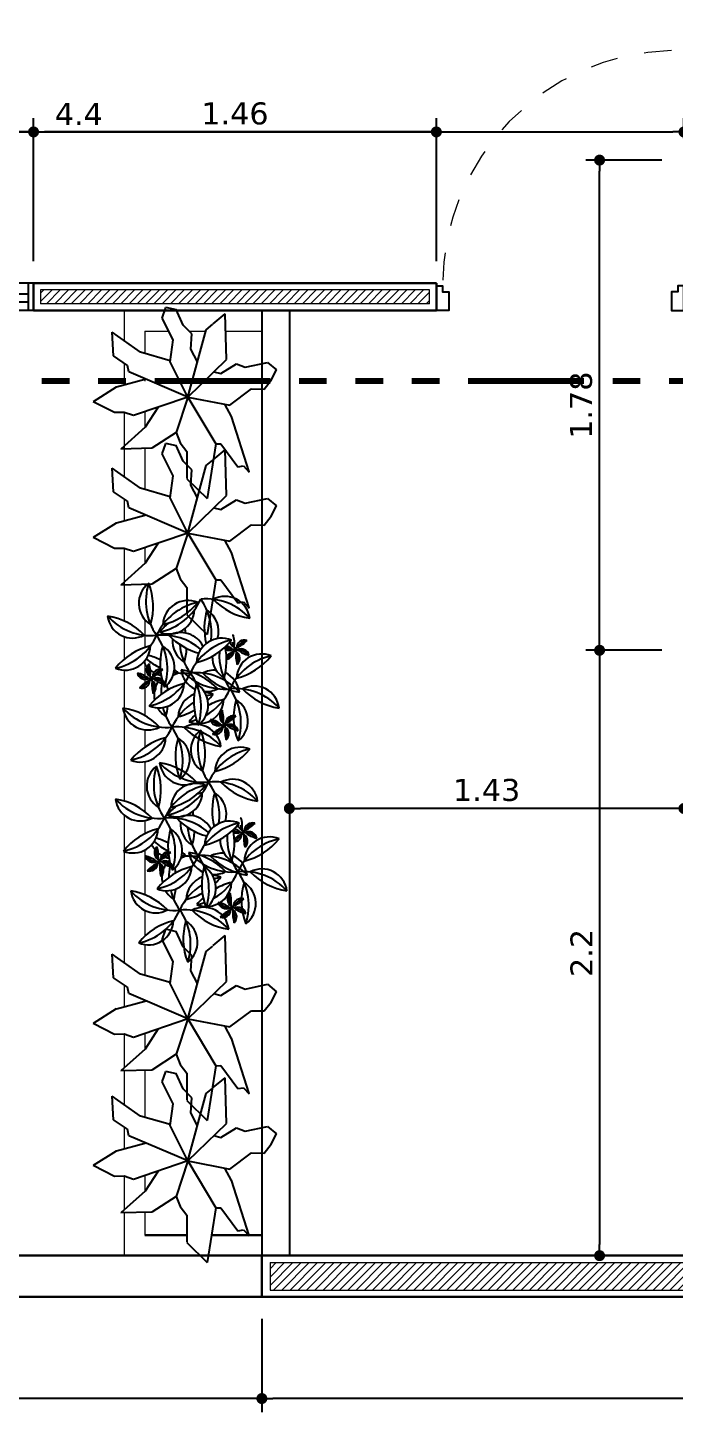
# Model space of a CAD drawing. Header units: millimetres. Extents: x -106 to 2534, y 21 to 2786.
# Drawn here: x 1297.26 to 1299.61, y 1384.05 to 1389.09 of the extents above; entities that cross this region are included whole.
import ezdxf

# ---------------------------------------------------------------- set-up
doc = ezdxf.new("R2010")
doc.units = ezdxf.units.MM
doc.linetypes.add('ACAD_ISO03W100', pattern=[30, 12, -18])
doc.linetypes.add('ACAD_ISO14W100', pattern=[24, 12, -3, 0, -3, 0, -3, 0, -3])
for name, color, linetype, lineweight in [('achurado', 142, 'Continuous', 9), ('cotas 02', 132, 'Continuous', 13), ('jardinera', 130, 'Continuous', 20), ('L. corte', 106, 'ACAD_ISO14W100', 80), ('marco', 54, 'Continuous', 25), ('muro bajo', 202, 'Continuous', 25), ('muros', 20, 'Continuous', 30), ('punteada', 210, 'ACAD_ISO03W100', 13)]:
    doc.layers.add(name, color=color, linetype=linetype, lineweight=lineweight)
doc.layers.add('VERDE', color=3, linetype='Continuous')
doc.styles.get("Standard").update_dxf_attribs({"font": 'verdana.ttf'})
doc.dimstyles.new('cota 1.50', dxfattribs={"dimtxt": 0.08, "dimasz": 0.04, "dimexe": 0.05, "dimexo": 0.08, "dimgap": 0.025, "dimtad": 1, "dimdsep": 46, "dimtxsty": 'Standard', "dimblk": 'DOT', "dimcen": 2.5, "dimadec": 0, "dimazin": 0, "dimtm": 1e-09, "dimtfac": 1, "dimtmove": 0, "dimatfit": 3, "dimfxl": 1, "dimarcsym": 0})

# ---------------------------------------------------------------- blocks, each defined once
blk = doc.blocks.new('A$C1C07363B')
at = {"color": 102}
for centre, radius, start, end in [((0.2057, 1.3061), 0.0912, 125.6926, 236.4312), ((0.3524, 1.3088), 0.2123, 160.3509, 213.9111), ((-0.0647, 1.3011), 0.2311, 342.1109, 20.013), ((0.1495, 1.4108), 0.2123, 280.3509, 333.9111), ((0.2912, 1.2227), 0.0912, 65.6926, 176.4312), ((0.3547, 1.1057), 0.2123, 40.3509, 93.9111), ((0.164, 1.199), 0.2123, 351.0873, 33.9111), ((0.4256, 1.234), 0.0912, 5.6926, 116.4312), ((0.5565, 1.4707), 0.2311, 222.1109, 260.013), ((-0.0401, 1.0371), 0.2311, 42.1109, 80.013), ((0.0908, 1.2738), 0.0912, 185.6926, 296.4312), ((0.1618, 1.4022), 0.2123, 220.3509, 273.9111), ((0.3669, 1.0971), 0.2123, 100.3509, 153.9111), ((0.2252, 1.2851), 0.0912, 245.6926, 356.4312), ((0.1516, 1.4544), 0.2311, 282.1109, 320.013), ((0.5811, 1.2067), 0.2311, 162.1109, 192.7602), ((0.3107, 1.2017), 0.0912, 341.4913, 56.4312), ((0.3648, 1.0534), 0.2311, 128.7951, 140.013), ((0.0542, 1.1608), 0.2311, 8.7039, 12.7602), ((-0.0144, 1.2837), 0.2123, 280.3509, 333.9111), ((0.1907, 0.9786), 0.2123, 47.1705, 93.9111), ((0.0001, 1.072), 0.2123, 340.3509, 33.9111), ((0.2617, 1.107), 0.0912, 25.0832, 116.4312), ((0.3926, 1.3437), 0.2311, 222.1109, 253.7239), ((0.3246, 1.1658), 0.0912, 173.8486, 236.4312), ((0.4713, 1.1685), 0.2123, 171.0873, 171.9587), ((0.4858, 0.9568), 0.2123, 100.3509, 153.9111), ((0.4101, 1.0824), 0.0912, 65.6926, 176.4312), ((0.2705, 1.3141), 0.2311, 282.1109, 320.013), ((0.5408, 1.177), 0.1001, 190.0944, 196.3281), ((0.519, 1.1649), 0.0678, 185.9629, 210.0152), ((0.4743, 1.1626), 0.03, 132.235, 137.5327), ((0.519, 1.1649), 0.0678, 162.8996, 166.5255), ((0.3581, 1.1567), 0.1001, 349.5012, 16.3281), ((0.519, 1.0971), 0.0678, 102.8996, 150.0152), ((0.4947, 1.1346), 0.03, 72.235, 173.5943), ((0.4315, 1.2323), 0.1001, 289.5012, 316.3281), ((0.4929, 1.1903), 0.03, 289.056, 293.5943), ((0.2008, 0.9264), 0.2311, 102.1109, 140.013), ((0.0613, 1.1581), 0.0912, 245.6926, 356.4312), ((0.0788, 0.8968), 0.2311, 62.0868, 73.7239), ((0.4172, 1.0797), 0.2311, 162.1109, 192.8141), ((0.1468, 1.0747), 0.0912, 305.6926, 56.4312), ((0.4713, 1.1685), 0.2123, 183.7365, 213.9111), ((0.0542, 1.1608), 0.2311, 342.1109, 354.6964), ((0.4675, 1.1045), 0.0912, 177.3814, 236.4312), ((0.6142, 1.1072), 0.2123, 175.3357, 213.9111), ((0.1971, 1.0995), 0.2311, 342.1109, 10.5087), ((0.4602, 1.1988), 0.0678, 237.8023, 270.0152), ((0.4399, 1.159), 0.03, 242.2197, 293.5943), ((0.489, 1.0296), 0.1001, 109.5012, 127.5405), ((0.4015, 1.1649), 0.0678, 293.2041, 330.0152), ((0.4258, 1.1273), 0.03, 274.6582, 353.5943), ((0.3869, 1.0554), 0.1001, 49.5012, 64.9922), ((0.4743, 1.1626), 0.03, 203.1364, 233.5943), ((0.4603, 1.0631), 0.0678, 42.8996, 90.0152), ((0.4015, 1.097), 0.0678, 342.8996, 30.0152), ((0.553, 1.0211), 0.0912, 65.6926, 176.4312), ((0.5624, 1.1052), 0.1001, 169.5012, 196.3281), ((0.4462, 1.0993), 0.03, 312.235, 53.5943), ((0.4806, 1.1029), 0.03, 12.235, 113.5943), ((0.5336, 1.2065), 0.1001, 229.5012, 256.3281), ((0.2097, 1.1335), 0.0912, 205.0832, 218.7633), ((0.1663, 1.065), 0.03, 132.235, 233.5943), ((0.2807, 1.2619), 0.2123, 227.1705, 243.5643), ((0.211, 1.0673), 0.0678, 162.8996, 210.0152), ((0.0501, 1.0591), 0.1001, 349.5012, 16.3281), ((0.2097, 1.1335), 0.0912, 229.1752, 239.1132), ((0.211, 0.9995), 0.0678, 102.8996, 150.0152), ((0.1867, 1.037), 0.03, 72.235, 173.5943), ((0.1235, 1.1347), 0.1001, 289.5012, 316.3281), ((0.0788, 0.8968), 0.2311, 42.1109, 46.656), ((0.3526, 1.0722), 0.0912, 185.6926, 242.7107), ((0.4236, 1.2005), 0.2123, 220.3509, 273.9111), ((0.2217, 0.8355), 0.2311, 42.1109, 80.013), ((0.3806, 0.9667), 0.0912, 84.5234, 116.4312), ((0.6287, 0.8954), 0.2123, 100.3509, 153.9111), ((0.4134, 1.2528), 0.2311, 282.1109, 320.013), ((0.1522, 1.1012), 0.0678, 222.8996, 270.0152), ((0.1319, 1.0614), 0.03, 192.235, 293.5943), ((0.0789, 0.9578), 0.1001, 49.5012, 76.3281), ((0.0935, 1.0673), 0.0678, 282.8996, 330.0152), ((0.1178, 1.0297), 0.03, 252.235, 353.5943), ((0.181, 0.932), 0.1001, 109.5012, 136.3281), ((0.1045, 1.1435), 0.2123, 280.3509, 333.9111), ((0.1802, 1.0178), 0.0912, 245.6926, 356.4312), ((0.3197, 0.7861), 0.2311, 102.1109, 140.013), ((0.1523, 0.9655), 0.0678, 42.8996, 90.0152), ((0.0935, 0.9994), 0.0678, 342.8996, 30.0152), ((0.2544, 1.0076), 0.1001, 169.5012, 196.3281), ((0.1382, 1.0017), 0.03, 312.235, 53.5943), ((0.1726, 1.0053), 0.03, 12.235, 113.5943), ((0.2256, 1.109), 0.1001, 229.5012, 256.3281), ((0.2525, 0.9707), 0.0912, 146.1007, 157.891), ((0.2097, 1.1335), 0.0912, 247.8126, 256.7003), ((0.2525, 0.9707), 0.0912, 133.2687, 137.3592), ((0.3992, 0.9734), 0.2123, 168.6954, 179.4884), ((0.4172, 1.0797), 0.2311, 196.662, 200.013), ((-0.0179, 0.9657), 0.2311, 6.1815, 10.6151), ((0.2097, 1.1335), 0.0912, 284.9036, 296.4312), ((0.2807, 1.2619), 0.2123, 257.7752, 273.9111), ((0.3096, 0.8384), 0.2123, 40.3509, 93.9111), ((0.119, 0.9317), 0.2123, 340.3509, 33.9111), ((0.5361, 0.9394), 0.2311, 162.1109, 200.013), ((0.2656, 0.9344), 0.0912, 305.6926, 56.4312), ((0.5115, 1.2034), 0.2311, 222.1109, 260.013), ((0.3806, 0.9667), 0.0912, 5.6926, 62.7107), ((0.2525, 0.9707), 0.0912, 171.767, 189.5331), ((0.338, 0.8873), 0.0912, 109.5716, 176.4312), ((0.3526, 1.0722), 0.0912, 264.5234, 296.4312), ((0.338, 0.8873), 0.0912, 65.6926, 85.1511), ((0.2474, 1.0821), 0.2123, 298.2943, 333.9111), ((0.4137, 0.7617), 0.2123, 100.3509, 106.9669), ((0.1984, 1.119), 0.2311, 312.8502, 320.013), ((0.4525, 0.777), 0.2123, 40.3509, 93.9111), ((0.2619, 0.8704), 0.2123, 340.3509, 33.9111), ((0.5235, 0.9054), 0.0912, 5.6926, 116.4312), ((0.6544, 1.1421), 0.2311, 222.1109, 260.013), ((0.2085, 1.0668), 0.2123, 220.3509, 273.9111), ((0.0067, 0.7017), 0.2311, 42.1109, 80.013), ((0.1376, 0.9384), 0.0912, 185.6926, 296.4312), ((0.2525, 0.9707), 0.0912, 208.6876, 236.4312), ((0.3992, 0.9734), 0.2123, 192.5364, 213.9111), ((-0.0179, 0.9657), 0.2311, 342.1109, 351.5825), ((0.4137, 0.7617), 0.2123, 120.8035, 153.9111), ((0.1984, 1.119), 0.2311, 282.1109, 297.8108), ((0.3231, 0.9565), 0.0912, 271.273, 356.4312), ((0.4627, 0.7248), 0.2311, 102.1109, 117.2605), ((0.4274, 0.8894), 0.03, 132.235, 233.5943), ((0.472, 0.8916), 0.0678, 162.8996, 210.0152), ((0.3111, 0.8834), 0.1001, 349.5012, 16.3281), ((0.679, 0.8781), 0.2311, 162.1109, 200.013), ((0.4086, 0.8731), 0.0912, 305.6926, 56.4312), ((0.2375, 0.6432), 0.2123, 40.3509, 93.9111), ((0.3085, 0.7716), 0.0912, 5.6926, 116.4312), ((0.4627, 0.7248), 0.2311, 131.732, 140.013), ((0.2474, 1.0821), 0.2123, 280.3509, 287.8991), ((0.3231, 0.9565), 0.0912, 245.6926, 266.2145), ((0.4133, 0.9255), 0.0678, 222.8996, 270.0152), ((0.3929, 0.8857), 0.03, 192.235, 293.5943), ((0.3399, 0.7821), 0.1001, 49.5012, 76.3281), ((0.3545, 0.8916), 0.0678, 282.8996, 330.0152), ((0.472, 0.8238), 0.0678, 102.8996, 150.0152), ((0.3546, 0.8238), 0.0678, 342.8996, 30.0152), ((0.4133, 0.7899), 0.0678, 42.8996, 90.0152), ((0.4477, 0.8613), 0.03, 72.235, 173.5943), ((0.3845, 0.959), 0.1001, 289.5012, 316.3281), ((0.4337, 0.8297), 0.03, 12.235, 113.5943), ((0.4867, 0.9333), 0.1001, 229.5012, 256.3281), ((0.0324, 0.9483), 0.2123, 280.3509, 333.9111), ((0.1081, 0.8227), 0.0912, 245.6926, 356.4312), ((0.2476, 0.591), 0.2311, 102.1109, 140.013), ((0.0469, 0.7366), 0.2123, 340.3509, 33.9111), ((0.464, 0.7443), 0.2311, 162.1109, 200.013), ((0.1935, 0.7393), 0.0912, 305.6926, 56.4312), ((0.4393, 1.0083), 0.2311, 222.1109, 260.013), ((0.3805, 0.7679), 0.0912, 125.6926, 236.4312), ((0.5272, 0.7706), 0.2123, 160.3509, 213.9111), ((0.1101, 0.7629), 0.2311, 342.1109, 20.013), ((0.3788, 0.8541), 0.03, 252.235, 353.5943), ((0.4421, 0.7564), 0.1001, 109.5012, 136.3281), ((0.5154, 0.832), 0.1001, 169.5012, 196.3281), ((0.3992, 0.826), 0.03, 312.235, 53.5943), ((0.5417, 0.5589), 0.2123, 100.3509, 153.9111), ((0.466, 0.6845), 0.0912, 65.6926, 176.4312), ((0.3265, 0.9162), 0.2311, 282.1109, 320.013), ((0.2166, 0.6409), 0.0912, 125.6926, 236.4312), ((0.3633, 0.6436), 0.2123, 160.3509, 213.9111), ((-0.0538, 0.6359), 0.2311, 342.1109, 20.013), ((0.3366, 0.864), 0.2123, 220.3509, 273.9111), ((0.2656, 0.7356), 0.0912, 185.6926, 296.4312), ((0.1347, 0.4989), 0.2311, 42.1109, 80.013), ((0.4365, 0.5688), 0.0912, 5.6926, 116.4312), ((0.3778, 0.4318), 0.2123, 100.3509, 153.9111), ((0.1604, 0.7456), 0.2123, 280.3509, 333.9111), ((0.2361, 0.6199), 0.0912, 245.6926, 356.4312), ((0.3021, 0.5575), 0.0912, 65.6926, 176.4312), ((0.1625, 0.7892), 0.2311, 282.1109, 320.013), ((0.3757, 0.3882), 0.2311, 102.1109, 107.1961), ((0.3655, 0.4405), 0.2123, 40.3509, 93.9111), ((0.1749, 0.5338), 0.2123, 351.0873, 33.9111), ((0.592, 0.5415), 0.2311, 162.1109, 192.7602), ((0.3216, 0.5365), 0.0912, 341.4913, 56.4312), ((0.5674, 0.8055), 0.2311, 222.1109, 260.013), ((-0.0292, 0.3719), 0.2311, 42.1109, 80.013), ((0.1017, 0.6086), 0.0912, 185.6926, 296.4312), ((0.1726, 0.7369), 0.2123, 220.3509, 273.9111), ((0.3757, 0.3882), 0.2311, 128.7951, 140.013), ((-0.0035, 0.6185), 0.2123, 280.3509, 333.9111), ((0.2016, 0.3134), 0.2123, 47.1705, 93.9111), ((0.011, 0.4068), 0.2123, 340.3509, 33.9111), ((0.2726, 0.4418), 0.0912, 25.0832, 116.4312), ((0.4034, 0.6785), 0.2311, 222.1109, 253.7239), ((0.3355, 0.5006), 0.0912, 173.8486, 236.4312), ((0.4822, 0.5033), 0.2123, 171.0873, 171.9587), ((0.0651, 0.4956), 0.2311, 8.7039, 12.7602), ((0.421, 0.4172), 0.0912, 65.6926, 176.4312), ((0.4852, 0.4974), 0.03, 132.235, 137.5327), ((0.5299, 0.4997), 0.0678, 162.8996, 166.5255), ((0.369, 0.4915), 0.1001, 349.5012, 16.3281), ((0.2117, 0.2612), 0.2311, 102.1109, 140.013), ((0.0722, 0.4929), 0.0912, 245.6926, 356.4312), ((0.0897, 0.2316), 0.2311, 62.0868, 73.7239), ((0.4281, 0.4145), 0.2311, 162.1109, 192.8141), ((0.1576, 0.4095), 0.0912, 305.6926, 56.4312), ((0.4822, 0.5033), 0.2123, 183.7365, 213.9111), ((0.0651, 0.4956), 0.2311, 342.1109, 354.6964), ((0.4966, 0.2916), 0.2123, 100.3509, 153.9111), ((0.2814, 0.6489), 0.2311, 282.1109, 320.013), ((0.6251, 0.442), 0.2123, 175.3357, 213.9111), ((0.208, 0.4343), 0.2311, 342.1109, 10.5087), ((0.4711, 0.5336), 0.0678, 237.8023, 270.0152), ((0.4508, 0.4938), 0.03, 242.2197, 293.5943), ((0.4999, 0.3644), 0.1001, 109.5012, 127.5405), ((0.4124, 0.4996), 0.0678, 293.2041, 330.0152), ((0.4367, 0.4621), 0.03, 274.6582, 353.5943), ((0.3978, 0.3901), 0.1001, 49.5012, 64.9922), ((0.5517, 0.5118), 0.1001, 190.0944, 196.3281), ((0.4852, 0.4974), 0.03, 203.1364, 233.5943), ((0.5299, 0.4997), 0.0678, 185.9629, 210.0152), ((0.5299, 0.4318), 0.0678, 102.8996, 150.0152), ((0.4712, 0.3979), 0.0678, 42.8996, 90.0152), ((0.4124, 0.4318), 0.0678, 342.8996, 30.0152), ((0.5733, 0.44), 0.1001, 169.5012, 196.3281), ((0.4571, 0.4341), 0.03, 312.235, 53.5943), ((0.5056, 0.4694), 0.03, 72.235, 173.5943), ((0.4424, 0.5671), 0.1001, 289.5012, 316.3281), ((0.4915, 0.4377), 0.03, 12.235, 113.5943), ((0.5445, 0.5413), 0.1001, 229.5012, 256.3281), ((0.5037, 0.5251), 0.03, 289.056, 293.5943), ((0.2206, 0.4683), 0.0912, 205.0832, 218.7633), ((0.2915, 0.5967), 0.2123, 227.1705, 243.5643), ((0.1772, 0.3998), 0.03, 132.235, 233.5943), ((0.2219, 0.4021), 0.0678, 162.8996, 210.0152), ((0.061, 0.3939), 0.1001, 349.5012, 16.3281), ((0.4784, 0.4393), 0.0912, 177.3814, 236.4312), ((0.6396, 0.2302), 0.2123, 100.3509, 153.9111), ((0.5639, 0.3559), 0.0912, 65.6926, 176.4312), ((0.4243, 0.5876), 0.2311, 282.1109, 320.013), ((0.1631, 0.436), 0.0678, 222.8996, 270.0152), ((0.1427, 0.3962), 0.03, 192.235, 293.5943), ((0.0898, 0.2926), 0.1001, 49.5012, 76.3281), ((0.1044, 0.4021), 0.0678, 282.8996, 330.0152), ((0.1287, 0.3645), 0.03, 252.235, 353.5943), ((0.1919, 0.2668), 0.1001, 109.5012, 136.3281), ((0.1154, 0.4783), 0.2123, 280.3509, 333.9111), ((0.2206, 0.4683), 0.0912, 229.1752, 239.1132), ((0.2219, 0.3343), 0.0678, 102.8996, 150.0152), ((0.1631, 0.3003), 0.0678, 42.8996, 90.0152), ((0.1044, 0.3342), 0.0678, 342.8996, 30.0152), ((0.2653, 0.3424), 0.1001, 169.5012, 196.3281), ((0.1491, 0.3365), 0.03, 312.235, 53.5943), ((0.1976, 0.3718), 0.03, 72.235, 173.5943), ((0.1343, 0.4695), 0.1001, 289.5012, 316.3281), ((0.1835, 0.3401), 0.03, 12.235, 113.5943), ((0.2365, 0.4437), 0.1001, 229.5012, 256.3281), ((0.2634, 0.3055), 0.0912, 146.1007, 157.891), ((0.2206, 0.4683), 0.0912, 247.8126, 256.7003), ((0.2634, 0.3055), 0.0912, 133.2687, 137.3592), ((0.2206, 0.4683), 0.0912, 284.9036, 296.4312), ((0.2915, 0.5967), 0.2123, 257.7752, 273.9111), ((0.0897, 0.2316), 0.2311, 42.1109, 46.656), ((0.3635, 0.407), 0.0912, 185.6926, 242.7107), ((0.4345, 0.5353), 0.2123, 220.3509, 273.9111), ((0.2326, 0.1703), 0.2311, 42.1109, 80.013), ((0.3205, 0.1732), 0.2123, 40.3509, 93.9111), ((0.1299, 0.2665), 0.2123, 340.3509, 33.9111), ((0.3915, 0.3015), 0.0912, 84.5234, 116.4312), ((0.5223, 0.5382), 0.2311, 222.1109, 260.013), ((0.3915, 0.3015), 0.0912, 5.6926, 62.7107), ((0.1911, 0.3526), 0.0912, 245.6926, 356.4312), ((0.3306, 0.1209), 0.2311, 102.1109, 140.013), ((0.2634, 0.3055), 0.0912, 171.767, 189.5331), ((0.4101, 0.3082), 0.2123, 168.6954, 179.4884), ((0.4281, 0.4145), 0.2311, 196.662, 200.013), ((-0.007, 0.3005), 0.2311, 6.1815, 10.6151), ((0.3489, 0.2221), 0.0912, 109.5716, 176.4312), ((0.5469, 0.2742), 0.2311, 162.1109, 200.013), ((0.2765, 0.2692), 0.0912, 305.6926, 56.4312), ((0.3635, 0.407), 0.0912, 264.5234, 296.4312), ((0.3489, 0.2221), 0.0912, 65.6926, 85.1511), ((0.2583, 0.4169), 0.2123, 298.2943, 333.9111), ((0.4245, 0.0964), 0.2123, 100.3509, 106.9669), ((0.2093, 0.4538), 0.2311, 312.8502, 320.013), ((0.4634, 0.1118), 0.2123, 40.3509, 93.9111), ((0.2728, 0.2052), 0.2123, 340.3509, 33.9111), ((0.5344, 0.2402), 0.0912, 5.6926, 116.4312), ((0.6653, 0.4769), 0.2311, 222.1109, 260.013), ((0.2194, 0.4016), 0.2123, 220.3509, 273.9111), ((0.0176, 0.0365), 0.2311, 42.1109, 80.013), ((0.1485, 0.2732), 0.0912, 185.6926, 296.4312), ((0.2634, 0.3055), 0.0912, 208.6876, 236.4312), ((0.4101, 0.3082), 0.2123, 192.5364, 213.9111), ((-0.007, 0.3005), 0.2311, 342.1109, 351.5825), ((0.4245, 0.0964), 0.2123, 120.8035, 153.9111), ((0.334, 0.2913), 0.0912, 271.273, 356.4312), ((0.4735, 0.0596), 0.2311, 102.1109, 117.2605), ((0.6899, 0.2129), 0.2311, 162.1109, 200.013), ((0.4195, 0.2079), 0.0912, 305.6926, 56.4312), ((0.2093, 0.4538), 0.2311, 282.1109, 297.8108), ((0.4735, 0.0596), 0.2311, 131.732, 140.013), ((0.2583, 0.4169), 0.2123, 280.3509, 287.8991), ((0.334, 0.2913), 0.0912, 245.6926, 266.2145), ((0.4242, 0.2603), 0.0678, 222.8996, 270.0152), ((0.4038, 0.2205), 0.03, 192.235, 293.5943), ((0.3508, 0.1169), 0.1001, 49.5012, 76.3281), ((0.4383, 0.2242), 0.03, 132.235, 233.5943), ((0.4829, 0.2264), 0.0678, 162.8996, 210.0152), ((0.322, 0.2182), 0.1001, 349.5012, 16.3281), ((0.4829, 0.1586), 0.0678, 102.8996, 150.0152), ((0.4586, 0.1961), 0.03, 72.235, 173.5943), ((0.3954, 0.2938), 0.1001, 289.5012, 316.3281), ((0.0433, 0.2831), 0.2123, 280.3509, 333.9111), ((0.119, 0.1575), 0.0912, 245.6926, 356.4312), ((0.2585, -0.0742), 0.2311, 102.1109, 140.013), ((0.2484, -0.022), 0.2123, 40.3509, 93.9111), ((0.0578, 0.0714), 0.2123, 340.3509, 33.9111), ((0.3194, 0.1064), 0.0912, 5.6926, 116.4312), ((0.4502, 0.3431), 0.2311, 222.1109, 260.013), ((0.3654, 0.2264), 0.0678, 282.8996, 330.0152), ((0.3897, 0.1889), 0.03, 252.235, 353.5943), ((0.453, 0.0912), 0.1001, 109.5012, 136.3281), ((0.3654, 0.1586), 0.0678, 342.8996, 30.0152), ((0.4242, 0.1247), 0.0678, 42.8996, 90.0152), ((0.5263, 0.1668), 0.1001, 169.5012, 196.3281), ((0.4101, 0.1608), 0.03, 312.235, 53.5943), ((0.4446, 0.1645), 0.03, 12.235, 113.5943), ((0.4975, 0.2681), 0.1001, 229.5012, 256.3281), ((0.4748, 0.0791), 0.2311, 162.1109, 200.013), ((0.2044, 0.0741), 0.0912, 305.6926, 56.4312)]:
    blk.add_arc(centre, radius, start, end, dxfattribs=at)
blk = doc.blocks.new('m2')
at = {"linetype": 'Continuous'}
for p, q in [((-0.0136, 0.0587), (-0.0096, 0.0703)), ((0.01, 0.0406), (-0.0096, 0.0703)), ((-0.0156, 0.052), (-0.0135, 0.0583)), ((0.0255, 0.0433), (0.0383, 0.0557)), ((0.0383, 0.0557), (0.0473, 0.0545)), ((0.0481, 0.0455), (0.0473, 0.0545)), ((-0.0434, 0.0527), (-0.0514, 0.0499)), ((-0.0494, 0.0415), (-0.0514, 0.0499)), ((-0.0327, 0.0455), (-0.0436, 0.0528)), ((-0.0233, 0.0434), (-0.0327, 0.0455)), ((-0.0178, 0.0328), (-0.0233, 0.0434)), ((0, 0), (-0.0156, 0.052)), ((0.0184, 0.042), (0.0255, 0.0433)), ((0.047, 0.0367), (0.0481, 0.0455)), ((-0.0331, 0.0317), (-0.0494, 0.0415)), ((-0.0081, 0.0272), (-0.0178, 0.0328)), ((0, 0), (0.01, 0.0406)), ((0.0121, 0.0291), (0.0184, 0.042)), ((0.0386, 0.0316), (0.047, 0.0367)), ((-0.0261, 0.016), (-0.0331, 0.0317)), ((0.0068, 0.0275), (0.0121, 0.0291)), ((0.031, 0.012), (0.0386, 0.0316)), ((-0.0495, 0.01), (-0.0764, 0.0115)), ((-0.0658, -0.0036), (-0.0764, 0.0115)), ((-0.0265, 0.0167), (-0.0495, 0.01)), ((0, 0), (-0.0261, 0.016)), ((0, 0), (0.031, 0.012)), ((0, 0), (-0.0491, -0.0077)), ((0, 0), (-0.028, -0.0346)), ((0, 0), (0.0379, -0.0193)), ((0, 0), (0.007, -0.0281)), ((0.0272, 0.0105), (0.0368, 0.0051)), ((0.0366, 0.0052), (0.0711, -0.0239)), ((-0.0527, -0.004), (-0.0658, -0.0036)), ((-0.0491, -0.0077), (-0.0527, -0.004)), ((-0.0346, -0.0054), (-0.0509, -0.023)), ((-0.0152, -0.0188), (-0.0156, -0.0375)), ((0.0379, -0.0193), (0.0412, -0.0171)), ((0.0379, -0.0193), (0.0548, -0.0588)), ((0.0412, -0.0171), (0.0619, -0.0252)), ((-0.0512, -0.0231), (-0.0603, -0.0421)), ((0.007, -0.0281), (-0.0025, -0.0486)), ((0.007, -0.0281), (0.0139, -0.0332)), ((0.0619, -0.0252), (0.0652, -0.0223)), ((0.0652, -0.0223), (0.0715, -0.024)), ((-0.0417, -0.0405), (-0.0603, -0.0421)), ((-0.0356, -0.0364), (-0.0417, -0.0405)), ((-0.028, -0.0346), (-0.0356, -0.0364)), ((-0.0156, -0.0375), (-0.0225, -0.0619)), ((0.0139, -0.0332), (0.0219, -0.0361)), ((0.0219, -0.0361), (0.0331, -0.0539)), ((-0.0025, -0.0486), (-0.0225, -0.0619)), ((0.0331, -0.0542), (0.0548, -0.0588))]:
    blk.add_line(p, q, dxfattribs=at)
blk = doc.blocks.new('*U138')
at = {"layer": 'marco'}
for p, q in [((881.8686, 521.1427), (881.8686, 519.6427)), ((881.9686, 521.1427), (881.9686, 519.6427)), ((881.8686, 521.1227), (881.9686, 521.1227)), ((881.9086, 521.1227), (881.9086, 520.3718)), ((881.9086, 521.0827), (881.9386, 521.0827)), ((881.9236, 521.0827), (881.9236, 520.4118)), ((881.9386, 521.1227), (881.9386, 519.6627)), ((881.9086, 520.4118), (881.9386, 520.4118)), ((881.9086, 520.3718), (881.9086, 520.4118)), ((881.9386, 520.3718), (881.9086, 520.3718)), ((881.9386, 520.4118), (881.9386, 520.3718)), ((881.9386, 520.4118), (881.9686, 520.4118)), ((881.9386, 520.3718), (881.9386, 520.4118)), ((881.9686, 520.3718), (881.9386, 520.3718)), ((881.9536, 520.3718), (881.9536, 519.7027)), ((881.9686, 520.4118), (881.9686, 520.3718)), ((881.9386, 519.7027), (881.9686, 519.7027)), ((881.8686, 519.6627), (881.9686, 519.6627))]:
    blk.add_line(p, q, dxfattribs=at)
blk = doc.blocks.new('_Dot')
at = {"color": 0, "linetype": 'ByBlock', "lineweight": -2}
blk.add_line((-0.5, 0), (-1, 0), dxfattribs=at)
at = {"color": 0, "linetype": 'ByBlock', "const_width": 0.5}
blk.add_lwpolyline([(-0.25, 0, 1), (0.25, 0, 1)], format="xyb", close=True, dxfattribs=at)
blk = doc.blocks.new('*D330')
at = {"layer": 'cotas 02', "color": 0, "lineweight": -2, "transparency": 16777216}
for p, q in [((1299.65, 1386.7432), (1299.65, 1386.1983)), ((1298.2156, 1386.3229), (1298.2156, 1386.2983)), ((1299.61, 1386.2483), (1298.2556, 1386.2483))]:
    blk.add_line(p, q, dxfattribs=at)
at = {"layer": 'Defpoints', "color": 0, "transparency": 16777216}
for p in [(1299.65, 1386.8232), (1298.2156, 1386.2483), (1298.2156, 1386.2429)]:
    blk.add_point(p, dxfattribs=at)
at = {"layer": 'cotas 02', "color": 0, "lineweight": -2, "transparency": 16777216, "xscale": 0.03999999999999999, "yscale": 0.03999999999999999, "zscale": 0.03999999999999999, "rotation": 180}
blk.add_blockref('_Dot', (1298.2156, 1386.2483), dxfattribs=at)
at = {"layer": 'cotas 02', "color": 0, "lineweight": -2, "transparency": 16777216, "xscale": 0.03999999999999999, "yscale": 0.03999999999999999, "zscale": 0.03999999999999999}
blk.add_blockref('_Dot', (1299.65, 1386.2483), dxfattribs=at)
at = {"layer": 'cotas 02', "color": 0, "transparency": 16777216, "insert": (1298.9328, 1386.315), "char_height": 0.08, "attachment_point": 5}
blk.add_mtext('1.43', dxfattribs=at)
blk = doc.blocks.new('*D333')
at = {"layer": 'cotas 02', "color": 0, "lineweight": -2, "transparency": 16777216}
for p, q in [((1297.2857, 1388.238), (1297.2857, 1388.7572)), ((1298.75, 1388.238), (1298.75, 1388.7572)), ((1298.71, 1388.7072), (1297.3257, 1388.7072))]:
    blk.add_line(p, q, dxfattribs=at)
at = {"layer": 'Defpoints', "color": 0, "transparency": 16777216}
for p in [(1297.2857, 1388.7072), (1297.2857, 1388.158), (1298.75, 1388.158)]:
    blk.add_point(p, dxfattribs=at)
at = {"layer": 'cotas 02', "color": 0, "lineweight": -2, "transparency": 16777216, "xscale": 0.03999999999999999, "yscale": 0.03999999999999999, "zscale": 0.03999999999999999, "rotation": 180}
blk.add_blockref('_Dot', (1297.2857, 1388.7072), dxfattribs=at)
at = {"layer": 'cotas 02', "color": 0, "lineweight": -2, "transparency": 16777216, "xscale": 0.03999999999999999, "yscale": 0.03999999999999999, "zscale": 0.03999999999999999}
blk.add_blockref('_Dot', (1298.75, 1388.7072), dxfattribs=at)
at = {"layer": 'cotas 02', "color": 0, "transparency": 16777216, "insert": (1298.0178, 1388.7738), "char_height": 0.08, "attachment_point": 5}
blk.add_mtext('1.46', dxfattribs=at)
blk = doc.blocks.new('*D334')
at = {"layer": 'cotas 02', "color": 0, "lineweight": -2, "transparency": 16777216}
for p, q in [((1295.7857, 1388.238), (1295.7857, 1388.7572)), ((1297.2857, 1388.238), (1297.2857, 1388.7572)), ((1297.2457, 1388.7072), (1295.8257, 1388.7072))]:
    blk.add_line(p, q, dxfattribs=at)
at = {"layer": 'Defpoints', "color": 0, "transparency": 16777216}
for p in [(1295.7857, 1388.7072), (1295.7857, 1388.158), (1297.2857, 1388.158)]:
    blk.add_point(p, dxfattribs=at)
at = {"layer": 'cotas 02', "color": 0, "lineweight": -2, "transparency": 16777216, "xscale": 0.03999999999999999, "yscale": 0.03999999999999999, "zscale": 0.03999999999999999, "rotation": 180}
blk.add_blockref('_Dot', (1295.7857, 1388.7072), dxfattribs=at)
at = {"layer": 'cotas 02', "color": 0, "lineweight": -2, "transparency": 16777216, "xscale": 0.03999999999999999, "yscale": 0.03999999999999999, "zscale": 0.03999999999999999}
blk.add_blockref('_Dot', (1297.2857, 1388.7072), dxfattribs=at)
at = {"layer": 'cotas 02', "color": 0, "transparency": 16777216, "insert": (1296.5357, 1388.7732), "char_height": 0.08, "attachment_point": 5}
blk.add_mtext('1.5', dxfattribs=at)
blk = doc.blocks.new('*D337')
at = {"layer": 'cotas 02', "color": 0, "lineweight": -2, "transparency": 16777216}
for p, q in [((1299.65, 1388.6847), (1299.65, 1388.7572)), ((1295.2909, 1388.7072), (1299.61, 1388.7072)), ((1295.2509, 1388.6272), (1295.2509, 1388.6572))]:
    blk.add_line(p, q, dxfattribs=at)
at = {"layer": 'Defpoints', "color": 0, "transparency": 16777216}
for p in [(1295.2509, 1388.7072), (1299.65, 1388.7072), (1299.65, 1388.6047)]:
    blk.add_point(p, dxfattribs=at)
at = {"layer": 'cotas 02', "color": 0, "lineweight": -2, "transparency": 16777216, "xscale": 0.03999999999999999, "yscale": 0.03999999999999999, "zscale": 0.03999999999999999, "rotation": 180}
blk.add_blockref('_Dot', (1295.2509, 1388.7072), dxfattribs=at)
at = {"layer": 'cotas 02', "color": 0, "lineweight": -2, "transparency": 16777216, "xscale": 0.03999999999999999, "yscale": 0.03999999999999999, "zscale": 0.03999999999999999}
blk.add_blockref('_Dot', (1299.65, 1388.7072), dxfattribs=at)
at = {"layer": 'cotas 02', "color": 0, "transparency": 16777216, "insert": (1297.4504, 1388.7722), "char_height": 0.08, "attachment_point": 5}
blk.add_mtext('4.4', dxfattribs=at)
blk = doc.blocks.new('*D340')
at = {"layer": 'cotas 02', "color": 0, "lineweight": -2, "transparency": 16777216}
for p, q in [((1299.57, 1388.6047), (1299.2933, 1388.6047)), ((1299.3433, 1386.8632), (1299.3433, 1388.5647)), ((1299.57, 1386.8232), (1299.2933, 1386.8232))]:
    blk.add_line(p, q, dxfattribs=at)
at = {"layer": 'Defpoints', "color": 0, "transparency": 16777216}
for p in [(1299.3433, 1388.6047), (1299.65, 1388.6047), (1299.65, 1386.8232)]:
    blk.add_point(p, dxfattribs=at)
at = {"layer": 'cotas 02', "color": 0, "lineweight": -2, "transparency": 16777216, "xscale": 0.03999999999999999, "yscale": 0.03999999999999999, "zscale": 0.03999999999999999}
for p, rotation in [((1299.3433, 1388.6047), 90), ((1299.3433, 1386.8232), 270)]:
    blk.add_blockref('_Dot', p, dxfattribs=dict(at, rotation=rotation))
at = {"layer": 'cotas 02', "color": 0, "transparency": 16777216, "insert": (1299.2764, 1387.714), "char_height": 0.08, "attachment_point": 5, "rotation": 90}
blk.add_mtext('1.78', dxfattribs=at)
blk = doc.blocks.new('*D342')
at = {"layer": 'cotas 02', "color": 0, "lineweight": -2, "transparency": 16777216}
for p, q in [((1299.57, 1386.8232), (1299.2933, 1386.8232)), ((1299.3433, 1386.7832), (1299.3433, 1384.6632)), ((1299.2633, 1384.6232), (1299.2933, 1384.6232))]:
    blk.add_line(p, q, dxfattribs=at)
at = {"layer": 'Defpoints', "color": 0, "transparency": 16777216}
for p in [(1299.65, 1386.8232), (1299.3433, 1384.6232), (1299.3433, 1384.6232)]:
    blk.add_point(p, dxfattribs=at)
at = {"layer": 'cotas 02', "color": 0, "lineweight": -2, "transparency": 16777216, "xscale": 0.03999999999999999, "yscale": 0.03999999999999999, "zscale": 0.03999999999999999}
for p, rotation in [((1299.3433, 1386.8232), 90), ((1299.3433, 1384.6232), 270)]:
    blk.add_blockref('_Dot', p, dxfattribs=dict(at, rotation=rotation))
at = {"layer": 'cotas 02', "color": 0, "transparency": 16777216, "insert": (1299.2774, 1385.7232), "char_height": 0.08, "attachment_point": 5, "rotation": 90}
blk.add_mtext('2.2', dxfattribs=at)
blk = doc.blocks.new('*D348')
at = {"layer": 'cotas 02', "color": 0, "lineweight": -2, "transparency": 16777216}
for p, q in [((1298.1156, 1384.3932), (1298.1156, 1384.0539)), ((1307.5094, 1384.3932), (1307.5094, 1384.0539)), ((1307.4694, 1384.1039), (1298.1556, 1384.1039))]:
    blk.add_line(p, q, dxfattribs=at)
at = {"layer": 'Defpoints', "color": 0, "transparency": 16777216}
for p in [(1298.1156, 1384.4732), (1307.5094, 1384.4732), (1298.1156, 1384.1039)]:
    blk.add_point(p, dxfattribs=at)
at = {"layer": 'cotas 02', "color": 0, "lineweight": -2, "transparency": 16777216, "xscale": 0.03999999999999999, "yscale": 0.03999999999999999, "zscale": 0.03999999999999999, "rotation": 180}
blk.add_blockref('_Dot', (1298.1156, 1384.1039), dxfattribs=at)
at = {"layer": 'cotas 02', "color": 0, "lineweight": -2, "transparency": 16777216, "xscale": 0.03999999999999999, "yscale": 0.03999999999999999, "zscale": 0.03999999999999999}
blk.add_blockref('_Dot', (1307.5094, 1384.1039), dxfattribs=at)
at = {"layer": 'cotas 02', "color": 0, "transparency": 16777216, "insert": (1302.8125, 1384.1705), "char_height": 0.08, "attachment_point": 5}
blk.add_mtext('9.39', dxfattribs=at)
blk = doc.blocks.new('*D349')
at = {"layer": 'cotas 02', "color": 0, "lineweight": -2, "transparency": 16777216}
for p, q in [((1295.2509, 1384.3932), (1295.2509, 1384.0539)), ((1298.1156, 1384.3932), (1298.1156, 1384.0539)), ((1298.0756, 1384.1039), (1295.2909, 1384.1039))]:
    blk.add_line(p, q, dxfattribs=at)
at = {"layer": 'Defpoints', "color": 0, "transparency": 16777216}
for p in [(1295.2509, 1384.4732), (1298.1156, 1384.4732), (1295.2509, 1384.1039)]:
    blk.add_point(p, dxfattribs=at)
at = {"layer": 'cotas 02', "color": 0, "lineweight": -2, "transparency": 16777216, "xscale": 0.03999999999999999, "yscale": 0.03999999999999999, "zscale": 0.03999999999999999, "rotation": 180}
blk.add_blockref('_Dot', (1295.2509, 1384.1039), dxfattribs=at)
at = {"layer": 'cotas 02', "color": 0, "lineweight": -2, "transparency": 16777216, "xscale": 0.03999999999999999, "yscale": 0.03999999999999999, "zscale": 0.03999999999999999}
blk.add_blockref('_Dot', (1298.1156, 1384.1039), dxfattribs=at)
at = {"layer": 'cotas 02', "color": 0, "transparency": 16777216, "insert": (1296.6833, 1384.1707), "char_height": 0.08, "attachment_point": 5}
blk.add_mtext('2.86', dxfattribs=at)

msp = doc.modelspace()

# ---------------------------------------------------------------- hatches: boundary and pattern name
at = {"layer": 'achurado'}
h = msp.add_hatch(dxfattribs=at)
h.set_pattern_fill('JIS_WOOD', color=256, scale=0.03, style=0)
h.paths.add_polyline_path([(1295.7607, 1388.133), (1295.7607, 1388.083), (1295.2759, 1388.083), (1295.2759, 1391.6082), (1307.4844, 1391.6082), (1307.4844, 1384.4982), (1298.1453, 1384.4982), (1298.1453, 1384.5982), (1307.3844, 1384.5982), (1307.3844, 1391.5082), (1302.1807, 1391.5082), (1302.1807, 1386.8482), (1299.675, 1386.8482), (1299.675, 1387.1997), (1299.725, 1387.1997), (1299.725, 1386.8982), (1302.1307, 1386.8982), (1302.1307, 1389.5082), (1301.5307, 1389.5082), (1301.5307, 1389.5582), (1302.1307, 1389.5582), (1302.1307, 1391.5082), (1295.4009, 1391.5082), (1295.4009, 1388.133)])
h = msp.add_hatch(dxfattribs=at)
h.set_pattern_fill('JIS_WOOD', color=256, scale=0.03, style=0)
h.paths.add_polyline_path([(1298.725, 1388.133), (1297.3107, 1388.133), (1297.3107, 1388.083), (1298.725, 1388.083)])

# ---------------------------------------------------------------- linework, layer by layer
for p, q in [((1298.725, 1388.133), (1297.3107, 1388.133)), ((1297.3107, 1388.133), (1297.3107, 1388.083)), ((1298.725, 1388.083), (1298.725, 1388.133)), ((1298.725, 1388.083), (1297.3107, 1388.083)), ((1298.1453, 1384.5982), (1307.3844, 1384.5982)), ((1298.1453, 1384.5982), (1298.1453, 1384.4982)), ((1298.1453, 1384.4982), (1307.4844, 1384.4982))]:
    msp.add_line(p, q, dxfattribs=at)
at = {"layer": 'jardinera'}
for p, q in [((1297.6156, 1388.058), (1297.6156, 1387.9483)), ((1297.6906, 1387.983), (1297.6906, 1387.9018)), ((1297.6906, 1387.983), (1297.7778, 1387.983)), ((1297.8523, 1387.983), (1297.9122, 1387.983)), ((1297.9842, 1387.983), (1298.1156, 1387.983)), ((1297.6156, 1387.8666), (1297.6156, 1387.7869)), ((1297.6906, 1387.8105), (1297.6906, 1387.801)), ((1297.6156, 1387.6876), (1297.6156, 1387.4541)), ((1297.6906, 1387.6904), (1297.6906, 1387.6335)), ((1297.6906, 1387.5569), (1297.6906, 1387.4076)), ((1297.6156, 1387.3725), (1297.6156, 1387.2927)), ((1297.6906, 1387.3163), (1297.6906, 1387.3129)), ((1297.6156, 1387.1934), (1297.6156, 1386.9296)), ((1297.6906, 1387.1962), (1297.6906, 1387.1393)), ((1297.6906, 1387.0627), (1297.6906, 1387.0539)), ((1297.6906, 1386.9344), (1297.6906, 1386.8334)), ((1297.6156, 1386.8726), (1297.6156, 1386.7911)), ((1297.6156, 1386.7512), (1297.6156, 1386.2755)), ((1297.6906, 1386.7857), (1297.6906, 1386.5857)), ((1297.6906, 1386.5341), (1297.6906, 1386.4717)), ((1297.6906, 1386.4185), (1297.6906, 1386.237)), ((1297.6156, 1386.224), (1297.6156, 1385.6884)), ((1297.6906, 1386.2044), (1297.6906, 1386.1569)), ((1297.6906, 1386.0972), (1297.6906, 1385.9347)), ((1297.6906, 1385.8776), (1297.6906, 1385.7842)), ((1297.6906, 1385.7533), (1297.6906, 1385.6419)), ((1297.6156, 1385.6068), (1297.6156, 1385.5271)), ((1297.6906, 1385.5506), (1297.6906, 1385.5473)), ((1297.6156, 1385.4277), (1297.6156, 1385.306)), ((1297.6906, 1385.4305), (1297.6906, 1385.3737)), ((1297.6156, 1385.2949), (1297.6156, 1385.1721)), ((1297.6906, 1385.297), (1297.6906, 1385.1256)), ((1297.6156, 1385.0904), (1297.6156, 1385.0107)), ((1297.6906, 1385.0343), (1297.6906, 1385.0309)), ((1297.6156, 1384.9113), (1297.6156, 1384.7896)), ((1297.6906, 1384.9141), (1297.6906, 1384.8573)), ((1297.6156, 1384.7786), (1297.6156, 1384.6232)), ((1297.6906, 1384.7807), (1297.6906, 1384.6982))]:
    msp.add_line(p, q, dxfattribs=at)
at = {"layer": 'L. corte', "ltscale": 0.035}
msp.add_line((1310.6862, 1387.801), (1294.0271, 1387.801), dxfattribs=at)
at = {"layer": 'marco'}
for points in [[(1298.75, 1388.058), (1298.75, 1388.148), (1298.7725, 1388.148), (1298.7725, 1388.1255), (1298.795, 1388.1255), (1298.795, 1388.058), (1298.75, 1388.058)], [(1299.65, 1388.058), (1299.65, 1388.148), (1299.6275, 1388.148), (1299.6275, 1388.1255), (1299.605, 1388.1255), (1299.605, 1388.058), (1299.65, 1388.058)]]:
    msp.add_lwpolyline(points, dxfattribs=at)
at = {"layer": 'muro bajo'}
for p, q in [((1298.1156, 1388.058), (1298.1156, 1384.6232)), ((1298.2156, 1388.058), (1298.2156, 1384.6232))]:
    msp.add_line(p, q, dxfattribs=at)
at = {"layer": 'muros'}
for p, q in [((1298.75, 1388.158), (1297.2857, 1388.158)), ((1297.2857, 1388.158), (1297.2857, 1388.058)), ((1298.75, 1388.058), (1298.75, 1388.158)), ((1298.75, 1388.058), (1297.2857, 1388.058)), ((1297.6906, 1384.6982), (1297.8433, 1384.6982)), ((1297.9326, 1384.6982), (1298.1156, 1384.6982)), ((1295.4259, 1384.6232), (1298.1156, 1384.6232)), ((1298.1156, 1384.6232), (1298.1156, 1384.4732)), ((1298.1156, 1384.6232), (1307.3594, 1384.6232)), ((1307.5094, 1384.4732), (1295.2509, 1384.4732)), ((1295.2509, 1384.4732), (1298.1156, 1384.4732)), ((1298.1156, 1384.4732), (1307.5094, 1384.4732))]:
    msp.add_line(p, q, dxfattribs=at)
at = {"layer": 'punteada', "ltscale": 5e-05}
msp.add_arc((1299.6275, 1388.148), 0.855, 91.508, 180, dxfattribs=at)

# ---------------------------------------------------------------- block references
at = {"rotation": 1.51622301272692}
msp.add_blockref('A$C1C07363B', (1297.5885, 1385.6831), dxfattribs=at)
at = {"layer": 'punteada', "rotation": 270}
msp.add_blockref('*U138', (776.143, 2270.0266), dxfattribs=at)
at = {"layer": 'VERDE', "xscale": 4.676445796885966, "yscale": 4.676445796885966, "zscale": 4.676445796885966, "rotation": 327.8936111111157}
for p in [(1297.8461, 1387.7437), (1297.8461, 1387.2495), (1297.8461, 1385.4839), (1297.8461, 1384.9675)]:
    msp.add_blockref('m2', p, dxfattribs=at)

# ---------------------------------------------------------------- dimensions: what is measured, and where the dimension line sits
at = {"layer": 'cotas 02'}
for base, p1, p2, override, picture, middle in [((1299.65, 1388.7072), (1295.2509, 1388.7072), (1299.65, 1388.6047), {"dimtmove": 1, "dimfxl": 0.04}, '*D337', (1297.4504, 1388.7722)), ((1295.7857, 1388.7072), (1297.2857, 1388.158), (1295.7857, 1388.158), {"dimtmove": 1, "dimfxl": 0.04}, '*D334', (1296.5357, 1388.7732)), ((1297.2857, 1388.7072), (1298.75, 1388.158), (1297.2857, 1388.158), {"dimfxl": 0.04}, '*D333', (1298.0178, 1388.7738)), ((1298.2156, 1386.2483), (1299.65, 1386.8232), (1298.2156, 1386.2429), {"dimtmove": 1, "dimfxl": 0.04}, '*D330', (1298.9328, 1386.315)), ((1295.2509, 1384.1039), (1298.1156, 1384.4732), (1295.2509, 1384.4732), {"dimtmove": 1, "dimfxl": 0.04}, '*D349', (1296.6833, 1384.1707)), ((1298.1156, 1384.1039), (1307.5094, 1384.4732), (1298.1156, 1384.4732), {"dimfxl": 0.04}, '*D348', (1302.8125, 1384.1705))]:
    dim = msp.add_linear_dim(base=base, p1=p1, p2=p2, dimstyle='cota 1.50', override=override, dxfattribs=at)
    dim.commit()
    dim.dimension.update_dxf_attribs({"geometry": picture, "text_midpoint": middle})
for base, p2, override, picture, middle in [((1299.3433, 1388.6047), (1299.65, 1388.6047), {"dimfxl": 0.04}, '*D340', (1299.2764, 1387.714)), ((1299.3433, 1384.6232), (1299.3433, 1384.6232), {"dimtmove": 1, "dimfxl": 0.04}, '*D342', (1299.2774, 1385.7232))]:
    dim = msp.add_linear_dim(base=base, p1=(1299.65, 1386.8232), p2=p2, angle=90, dimstyle='cota 1.50', override=override, dxfattribs=at)
    dim.commit()
    dim.dimension.update_dxf_attribs({"geometry": picture, "text_midpoint": middle})

doc.saveas('drawing.dxf')
